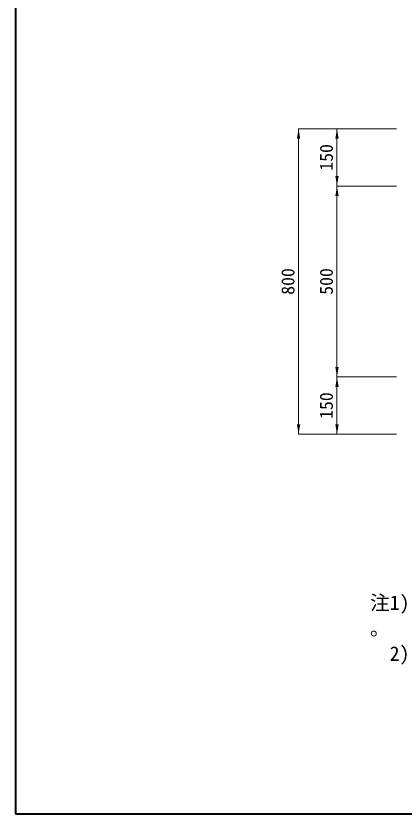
# Model space of a CAD drawing. Units: millimetres at full size, sheet at 1:15. Extents: x -4181 to 10399, y -2172 to 2767.
# Drawn here: x -286 to 730, y -2172 to -82 of the extents above; entities that cross this region are included whole.
import ezdxf
from ezdxf.enums import TextEntityAlignment as Align

# ---------------------------------------------------------------- set-up
doc = ezdxf.new("R2010")
doc.units = ezdxf.units.MM
doc.header["$LTSCALE"] = 15
for name, color, linetype, lineweight in [('0_2', 7, 'Continuous', 9), ('寸法線', 7, 'Continuous', 9), ('枠', 7, 'Continuous', 5)]:
    doc.layers.add(name, color=color, linetype=linetype, lineweight=lineweight)
doc.styles.add('ＭＳ ゴシック', font='')
doc.styles.get('ＭＳ ゴシック').set_extended_font_data('MS Gothic')

# ---------------------------------------------------------------- blocks, each defined once
blk = doc.blocks.new('filled_arrow')
at = {"color": 0, "linetype": 'Continuous', "lineweight": -2}
blk.add_solid([(7.5, 1.25), (0, 0), (7.5, -1.25)], dxfattribs=at)

msp = doc.modelspace()

# ---------------------------------------------------------------- linework, layer by layer
at = {"layer": '寸法線'}
for p, q in [((454, -377.48), (454, -1177.48)), ((710.04, -377.48), (454, -377.48)), ((554.55, -377.48), (554.55, -527.48)), ((710.04, -377.48), (554.55, -377.48)), ((710.04, -527.48), (554.55, -527.48)), ((554.55, -527.48), (554.55, -1027.48)), ((710.04, -527.48), (554.55, -527.48)), ((710.04, -1027.48), (554.55, -1027.48)), ((554.55, -1027.48), (554.55, -1177.48)), ((710.04, -1027.48), (554.55, -1027.48)), ((710.04, -1177.48), (454, -1177.48)), ((710.04, -1177.48), (554.55, -1177.48))]:
    msp.add_line(p, q, dxfattribs=at)
at = {"layer": '枠', "lineweight": 40}
for p, q in [((-285.84, -2172.32), (-285.84, 2027.68)), ((2609.16, -2172.32), (-285.84, -2172.32))]:
    msp.add_line(p, q, dxfattribs=at)

# ---------------------------------------------------------------- block references
at = {"layer": '寸法線', "xscale": 3.47, "yscale": 3.47}
for p, rotation in [((454, -377.48), 270), ((554.55, -377.48), 270), ((554.55, -527.48), 90), ((554.55, -527.48), 270), ((554.55, -1027.48), 90), ((554.55, -1027.48), 270), ((454, -1177.48), 90), ((554.55, -1177.48), 90)]:
    msp.add_blockref('filled_arrow', p, dxfattribs=dict(at, rotation=rotation))

# ---------------------------------------------------------------- texts
at = {"layer": '0_2', "style": 'ＭＳ ゴシック'}
for s, p in [('注1) グレーチングはボルト固定式も対応できます', (640.8, -1599.78)), ('。', (640.8, -1666.45)), ('  2) 開口寸法及び位置については変更可能です。', (640.8, -1733.11))]:
    msp.add_text(s, height=37.98, dxfattribs=at).set_placement(p, align=Align.TOP_LEFT)
at = {"layer": '寸法線', "style": 'ＭＳ ゴシック'}
for s, p in [('150', (526.55, -452.48)), ('800', (426, -777.48)), ('500', (526.55, -777.48)), ('150', (526.55, -1102.48))]:
    msp.add_text(s, height=34.18, rotation=90, dxfattribs=at).set_placement(p, align=Align.MIDDLE_CENTER)

doc.saveas('drawing.dxf')
